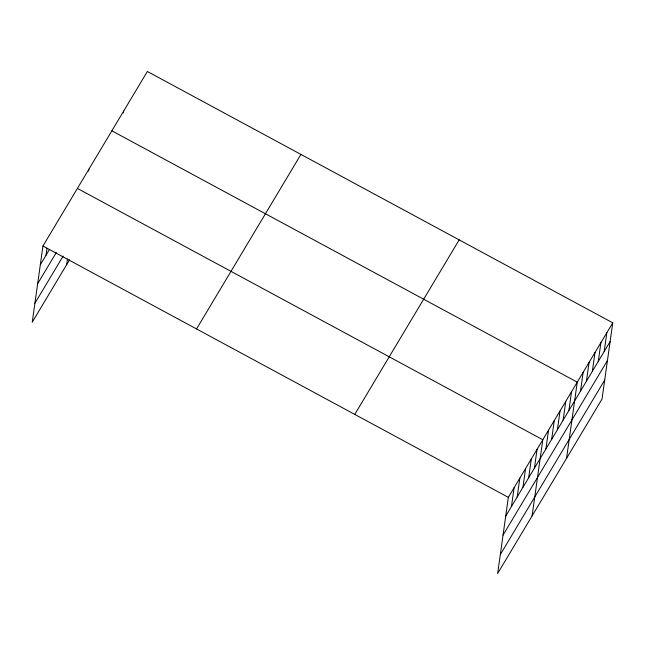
<?xml version="1.0" encoding="UTF-8"?>
<svg xmlns="http://www.w3.org/2000/svg" width="645" height="645" viewBox="0 0 645 645"><rect width="100%" height="100%" fill="white"/><g stroke="black" fill="none" stroke-linecap="round" stroke-linejoin="round"><path stroke-width="0.97" d="M612.75 322.822L508.349 497.343L497.642 573.526L602.043 398.997L612.75 322.822L147.358 71.474L42.957 246.003L32.25 322.178L69.571 259.79M46.053 255.202L47.029 248.277M66.701 264.587L67.499 258.903M88.615 171.191L88.889 169.216M123.413 113.012L123.695 111.037M511.453 506.543L514.089 487.749M517.193 496.94L519.838 478.147M522.934 487.346L525.578 468.552M528.674 477.743L531.319 458.95M534.423 468.149L537.059 449.355M532.093 515.927L542.8 439.753L77.408 188.413M545.904 448.944L548.548 430.151M551.644 439.35L554.289 420.556M557.385 429.747L560.029 410.954M563.125 420.153L565.77 401.359M568.874 410.551L571.51 391.757M566.552 458.337L577.251 382.154L111.859 130.814M580.532 391.064L583.169 372.27M586.442 381.171L589.087 362.377M592.36 371.286L595.004 352.484M598.278 361.394L600.914 342.6M604.196 351.501L606.832 332.707M40.312 264.797L49.407 249.599M37.652 283.736L56.317 252.542M34.911 303.247L63.145 256.049M196.54 328.95L300.933 154.421M354.774 414.404L459.167 239.875M505.712 516.145L610.106 341.616M503.052 535.076L607.445 360.547M500.302 554.587L604.704 380.058M42.957 246.003L508.349 497.343"/></g></svg>
